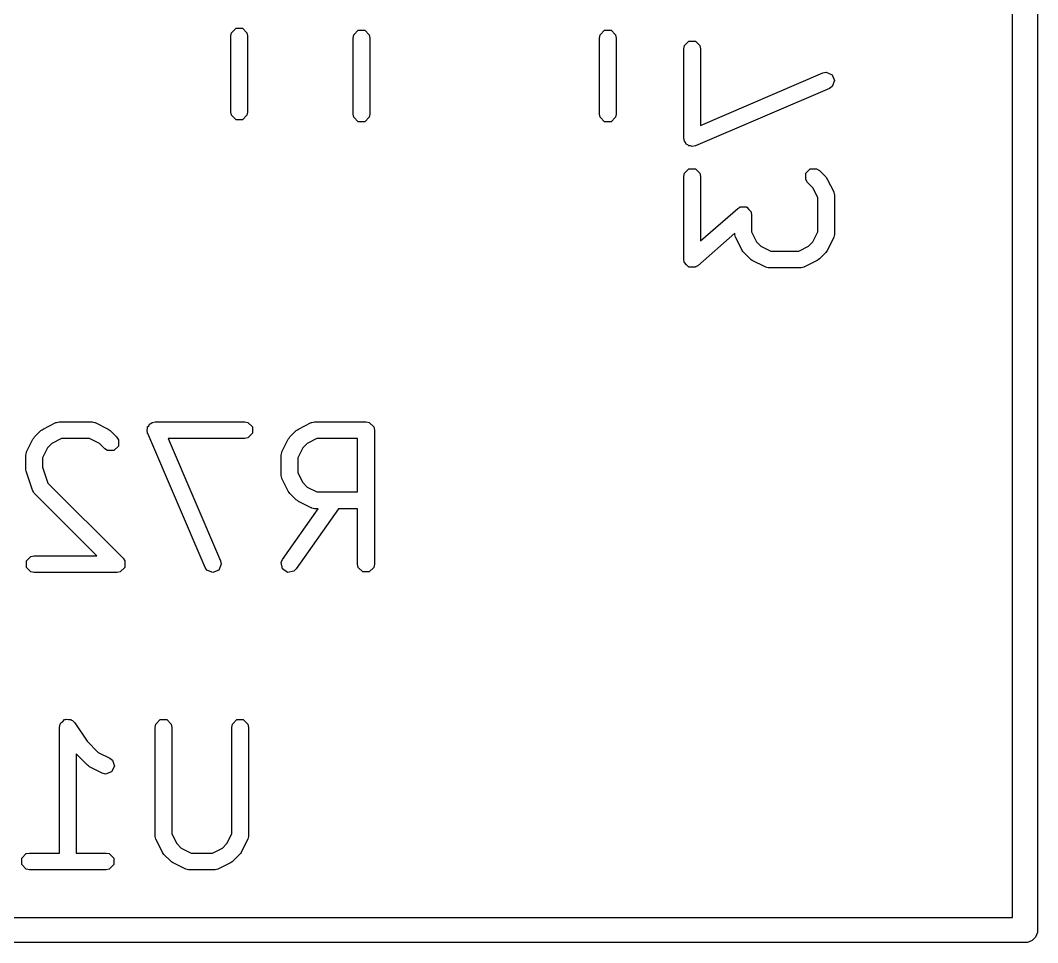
# Model space of a CAD drawing. Header units: inches. Extents: x 0.38 to 5.39, y 0.12 to 3.22.
# Drawn here: x 1.8766 to 2.1156, y 2.5306 to 2.7473 of the extents above; entities that cross this region are included whole.
import ezdxf

# ---------------------------------------------------------------- set-up
doc = ezdxf.new("R2010")
doc.units = ezdxf.units.IN
doc.header["$MEASUREMENT"] = 0
doc.layers.add('BLACK', color=250, linetype='CONTINUOUS')

msp = doc.modelspace()

# ---------------------------------------------------------------- linework, layer by layer
at = {"layer": 'BLACK', "linetype": 'CONTINUOUS'}
for p, q in [((2.11559, 3.03154), (2.11559, 2.5335)), ((2.10969, 2.53646), (2.10969, 3.02858)), ((1.92602, 2.74362), (1.92617, 2.74438)), ((1.92617, 2.74438), (1.92724, 2.74544)), ((1.92724, 2.74544), (1.92875, 2.74544)), ((1.92875, 2.74544), (1.92981, 2.74438)), ((1.92981, 2.74438), (1.92996, 2.74362)), ((1.95491, 2.74389), (1.95598, 2.74495)), ((1.95598, 2.74495), (1.95749, 2.74495)), ((1.95749, 2.74495), (1.95855, 2.74389)), ((2.01279, 2.74389), (2.01385, 2.74495)), ((2.01385, 2.74495), (2.01536, 2.74495)), ((2.01536, 2.74495), (2.01642, 2.74389)), ((1.92602, 2.72575), (1.92602, 2.74362)), ((1.92996, 2.74362), (1.92996, 2.72575)), ((1.95476, 2.74313), (1.95491, 2.74389)), ((1.95476, 2.72525), (1.95476, 2.74313)), ((1.95855, 2.74389), (1.9587, 2.74313)), ((1.9587, 2.74313), (1.9587, 2.72525)), ((2.01264, 2.74313), (2.01279, 2.74389)), ((2.01264, 2.72525), (2.01264, 2.74313)), ((2.01642, 2.74389), (2.01657, 2.74313)), ((2.01657, 2.74313), (2.01657, 2.72525)), ((2.03259, 2.74136), (2.03366, 2.74243)), ((2.03366, 2.74243), (2.03517, 2.74243)), ((2.03517, 2.74243), (2.03623, 2.74136)), ((2.03244, 2.74061), (2.03259, 2.74136)), ((2.03244, 2.71961), (2.03244, 2.74061)), ((2.03623, 2.74136), (2.03638, 2.74061)), ((2.03638, 2.74061), (2.03638, 2.7226)), ((2.03638, 2.7226), (2.06513, 2.73492)), ((2.06513, 2.73492), (2.06589, 2.73508)), ((2.06589, 2.73508), (2.06728, 2.73452)), ((2.06728, 2.73452), (2.06788, 2.73313)), ((2.06788, 2.73313), (2.06732, 2.73173)), ((2.06668, 2.7313), (2.03519, 2.7178)), ((2.06732, 2.73173), (2.06668, 2.7313)), ((1.92617, 2.72499), (1.92602, 2.72575)), ((1.92724, 2.72393), (1.92617, 2.72499)), ((1.92981, 2.72499), (1.92875, 2.72393)), ((1.92996, 2.72575), (1.92981, 2.72499)), ((1.95491, 2.7245), (1.95476, 2.72525)), ((1.9587, 2.72525), (1.95855, 2.7245)), ((2.01279, 2.7245), (2.01264, 2.72525)), ((2.01657, 2.72525), (2.01642, 2.7245)), ((1.92875, 2.72393), (1.92724, 2.72393)), ((1.95598, 2.72343), (1.95491, 2.7245)), ((1.95749, 2.72343), (1.95598, 2.72343)), ((1.95855, 2.7245), (1.95749, 2.72343)), ((2.01385, 2.72343), (2.01279, 2.7245)), ((2.01536, 2.72343), (2.01385, 2.72343)), ((2.01642, 2.7245), (2.01536, 2.72343)), ((2.03245, 2.71959), (2.03244, 2.71961)), ((2.03245, 2.71957), (2.03244, 2.71959)), ((2.03244, 2.71959), (2.03245, 2.71959)), ((2.03259, 2.71886), (2.03245, 2.71957)), ((2.03288, 2.71857), (2.03259, 2.71886)), ((2.03304, 2.7182), (2.03288, 2.71857)), ((2.03339, 2.71806), (2.03304, 2.7182)), ((2.03366, 2.71779), (2.03339, 2.71806)), ((2.03406, 2.71779), (2.03366, 2.71779)), ((2.03444, 2.71764), (2.03406, 2.71779)), ((2.03514, 2.71779), (2.03444, 2.71764)), ((2.03517, 2.71779), (2.03514, 2.71779)), ((2.03519, 2.7178), (2.03517, 2.7178)), ((2.03517, 2.7178), (2.03517, 2.71779)), ((2.03244, 2.71061), (2.03259, 2.71136)), ((2.03244, 2.69111), (2.03244, 2.71061)), ((2.03259, 2.71136), (2.03366, 2.71243)), ((2.03366, 2.71243), (2.03517, 2.71243)), ((2.03517, 2.71243), (2.03623, 2.71136)), ((2.03623, 2.71136), (2.03638, 2.71061)), ((2.03638, 2.71061), (2.03638, 2.69545)), ((2.06109, 2.71136), (2.06216, 2.71243)), ((2.06109, 2.70986), (2.06109, 2.71136)), ((2.06216, 2.71243), (2.06366, 2.71243)), ((2.06366, 2.71243), (2.0643, 2.712)), ((2.0643, 2.712), (2.0658, 2.7105)), ((2.0658, 2.7105), (2.06598, 2.71024)), ((2.06152, 2.70922), (2.06109, 2.70986)), ((2.06279, 2.70794), (2.06152, 2.70922)), ((2.06598, 2.71024), (2.06617, 2.70999)), ((2.06617, 2.70999), (2.06767, 2.70699)), ((2.06394, 2.70565), (2.06279, 2.70794)), ((2.06767, 2.70699), (2.0677, 2.7069)), ((2.0677, 2.7069), (2.06773, 2.70686)), ((2.06773, 2.70686), (2.06779, 2.70656)), ((2.06779, 2.70656), (2.06787, 2.70625)), ((2.06787, 2.70625), (2.06786, 2.70621)), ((2.06786, 2.70621), (2.06788, 2.70611)), ((2.06788, 2.70611), (2.06788, 2.69711)), ((2.04512, 2.70309), (2.0456, 2.70337)), ((2.0456, 2.70337), (2.04566, 2.70343)), ((2.04566, 2.70343), (2.0457, 2.70343)), ((2.0457, 2.70343), (2.04578, 2.70348)), ((2.04578, 2.70348), (2.04647, 2.70343)), ((2.04647, 2.70343), (2.04717, 2.70343)), ((2.04717, 2.70343), (2.04721, 2.70338)), ((2.04721, 2.70338), (2.04728, 2.70338)), ((2.04728, 2.70338), (2.04774, 2.70285)), ((2.06394, 2.69758), (2.06394, 2.70565)), ((2.03638, 2.69545), (2.04512, 2.70309)), ((2.04774, 2.70285), (2.04823, 2.70237)), ((2.04823, 2.70237), (2.04825, 2.70227)), ((2.04825, 2.70227), (2.04828, 2.70224)), ((2.04828, 2.70224), (2.04827, 2.70216)), ((2.04827, 2.70216), (2.04838, 2.70161)), ((2.04838, 2.70161), (2.04838, 2.69758)), ((2.04444, 2.69727), (2.03571, 2.68963)), ((2.04444, 2.69711), (2.04444, 2.69727)), ((2.04446, 2.69702), (2.04444, 2.69711)), ((2.04445, 2.69697), (2.04446, 2.69702)), ((2.04453, 2.69667), (2.04445, 2.69697)), ((2.04459, 2.69636), (2.04453, 2.69667)), ((2.04462, 2.69633), (2.04459, 2.69636)), ((2.04465, 2.69623), (2.04462, 2.69633)), ((2.04615, 2.69323), (2.04465, 2.69623)), ((2.04838, 2.69758), (2.04953, 2.69528)), ((2.06279, 2.69528), (2.06394, 2.69758)), ((2.06767, 2.69623), (2.06617, 2.69323)), ((2.0677, 2.69633), (2.06767, 2.69623)), ((2.06773, 2.69636), (2.0677, 2.69633)), ((2.06779, 2.69667), (2.06773, 2.69636)), ((2.06787, 2.69697), (2.06779, 2.69667)), ((2.06788, 2.69711), (2.06786, 2.69702)), ((2.06786, 2.69702), (2.06787, 2.69697)), ((2.04953, 2.69528), (2.05058, 2.69423)), ((2.05058, 2.69423), (2.05288, 2.69308)), ((2.05945, 2.69308), (2.06174, 2.69423)), ((2.06174, 2.69423), (2.06279, 2.69528)), ((2.04634, 2.69298), (2.04615, 2.69323)), ((2.04652, 2.69272), (2.04634, 2.69298)), ((2.04802, 2.69122), (2.04652, 2.69272)), ((2.05288, 2.69308), (2.05945, 2.69308)), ((2.0658, 2.69272), (2.0643, 2.69122)), ((2.06598, 2.69298), (2.0658, 2.69272)), ((2.06617, 2.69323), (2.06598, 2.69298)), ((2.03255, 2.69056), (2.03244, 2.69111)), ((2.03255, 2.69048), (2.03255, 2.69056)), ((2.03258, 2.69045), (2.03255, 2.69048)), ((2.03259, 2.69036), (2.03258, 2.69045)), ((2.03308, 2.68987), (2.03259, 2.69036)), ((2.03354, 2.68935), (2.03308, 2.68987)), ((2.03361, 2.68934), (2.03354, 2.68935)), ((2.03366, 2.68929), (2.03361, 2.68934)), ((2.03435, 2.68929), (2.03366, 2.68929)), ((2.03504, 2.68925), (2.03435, 2.68929)), ((2.03512, 2.68929), (2.03504, 2.68925)), ((2.03517, 2.68929), (2.03512, 2.68929)), ((2.03522, 2.68935), (2.03517, 2.68929)), ((2.03571, 2.68963), (2.03522, 2.68935)), ((2.04828, 2.69105), (2.04802, 2.69122)), ((2.04853, 2.69085), (2.04828, 2.69105)), ((2.05153, 2.68935), (2.04853, 2.69085)), ((2.05163, 2.68933), (2.05153, 2.68935)), ((2.05166, 2.68929), (2.05163, 2.68933)), ((2.05197, 2.68923), (2.05166, 2.68929)), ((2.05227, 2.68915), (2.05197, 2.68923)), ((2.05231, 2.68916), (2.05227, 2.68915)), ((2.05241, 2.68914), (2.05231, 2.68916)), ((2.05991, 2.68914), (2.05241, 2.68914)), ((2.06001, 2.68916), (2.05991, 2.68914)), ((2.06005, 2.68915), (2.06001, 2.68916)), ((2.06035, 2.68923), (2.06005, 2.68915)), ((2.06066, 2.68929), (2.06035, 2.68923)), ((2.0607, 2.68933), (2.06066, 2.68929)), ((2.06079, 2.68935), (2.0607, 2.68933)), ((2.06379, 2.69085), (2.06079, 2.68935)), ((2.06404, 2.69105), (2.06379, 2.69085)), ((2.0643, 2.69122), (2.06404, 2.69105)), ((1.87991, 2.64938), (1.88141, 2.65088)), ((1.88141, 2.65088), (1.88167, 2.65106)), ((1.88167, 2.65106), (1.88192, 2.65125)), ((1.88192, 2.65125), (1.88492, 2.65275)), ((1.88492, 2.65275), (1.88501, 2.65278)), ((1.88501, 2.65278), (1.88504, 2.65281)), ((1.88504, 2.65281), (1.88535, 2.65287)), ((1.88535, 2.65287), (1.88566, 2.65295)), ((1.88566, 2.65295), (1.8857, 2.65294)), ((1.8857, 2.65294), (1.8858, 2.65296)), ((1.8858, 2.65296), (1.8933, 2.65296)), ((1.8933, 2.65296), (1.89339, 2.65294)), ((1.89339, 2.65294), (1.89344, 2.65295)), ((1.89344, 2.65295), (1.89374, 2.65287)), ((1.89374, 2.65287), (1.89405, 2.65281)), ((1.89405, 2.65281), (1.89408, 2.65278)), ((1.89408, 2.65278), (1.89418, 2.65275)), ((1.89418, 2.65275), (1.89718, 2.65125)), ((1.89718, 2.65125), (1.89743, 2.65106)), ((1.89743, 2.65106), (1.89769, 2.65088)), ((1.89769, 2.65088), (1.89919, 2.64938)), ((1.90633, 2.65096), (1.90648, 2.65134)), ((1.90648, 2.65026), (1.90633, 2.65096)), ((1.90648, 2.65174), (1.90674, 2.65201)), ((1.90648, 2.65134), (1.90648, 2.65174)), ((1.90674, 2.65201), (1.90689, 2.65236)), ((1.90689, 2.65236), (1.90726, 2.65252)), ((1.90726, 2.65252), (1.90754, 2.65281)), ((1.90754, 2.65281), (1.90825, 2.65295)), ((1.90825, 2.65295), (1.90827, 2.65296)), ((1.90827, 2.65296), (1.90828, 2.65295)), ((1.90828, 2.65295), (1.90829, 2.65296)), ((1.90829, 2.65296), (1.92929, 2.65296)), ((1.92929, 2.65296), (1.93005, 2.65281)), ((1.93005, 2.65281), (1.93111, 2.65174)), ((1.93111, 2.65174), (1.93111, 2.65024)), ((1.9399, 2.64938), (1.9414, 2.65088)), ((1.9414, 2.65088), (1.94166, 2.65106)), ((1.94166, 2.65106), (1.94191, 2.65125)), ((1.94191, 2.65125), (1.94491, 2.65275)), ((1.94491, 2.65275), (1.945, 2.65278)), ((1.945, 2.65278), (1.94504, 2.65281)), ((1.94504, 2.65281), (1.94535, 2.65287)), ((1.94535, 2.65287), (1.94565, 2.65295)), ((1.94565, 2.65295), (1.94569, 2.65294)), ((1.94569, 2.65294), (1.94579, 2.65296)), ((1.94579, 2.65296), (1.95779, 2.65296)), ((1.95779, 2.65296), (1.95854, 2.65281)), ((1.95854, 2.65281), (1.95961, 2.65174)), ((1.95961, 2.65174), (1.95976, 2.65099)), ((1.95976, 2.65099), (1.95976, 2.61949)), ((1.87804, 2.64587), (1.87954, 2.64887)), ((1.87954, 2.64887), (1.87973, 2.64912)), ((1.87973, 2.64912), (1.87991, 2.64938)), ((1.88626, 2.64902), (1.88396, 2.64787)), ((1.89283, 2.64902), (1.88626, 2.64902)), ((1.89513, 2.64787), (1.89283, 2.64902)), ((1.89919, 2.64938), (1.89961, 2.64874)), ((1.89961, 2.64874), (1.89961, 2.64724)), ((1.90648, 2.65024), (1.90648, 2.65026)), ((1.90648, 2.65023), (1.90648, 2.65024)), ((1.90649, 2.65021), (1.90648, 2.65023)), ((1.91998, 2.61872), (1.90649, 2.65021)), ((1.92929, 2.64902), (1.91128, 2.64902)), ((1.91128, 2.64902), (1.9236, 2.62027)), ((1.93005, 2.64917), (1.92929, 2.64902)), ((1.93111, 2.65024), (1.93005, 2.64917)), ((1.93803, 2.64587), (1.93953, 2.64887)), ((1.93953, 2.64887), (1.93972, 2.64912)), ((1.93972, 2.64912), (1.9399, 2.64938)), ((1.94625, 2.64902), (1.94396, 2.64787)), ((1.95582, 2.64902), (1.94625, 2.64902)), ((1.95582, 2.63646), (1.95582, 2.64902)), ((1.88292, 2.64682), (1.88177, 2.64452)), ((1.88396, 2.64787), (1.88292, 2.64682)), ((1.8964, 2.6466), (1.89513, 2.64787)), ((1.89704, 2.64617), (1.8964, 2.6466)), ((1.89855, 2.64617), (1.89704, 2.64617)), ((1.89961, 2.64724), (1.89855, 2.64617)), ((1.94291, 2.64682), (1.94176, 2.64452)), ((1.94396, 2.64787), (1.94291, 2.64682)), ((1.87783, 2.64513), (1.87792, 2.64543)), ((1.87785, 2.64509), (1.87783, 2.64513)), ((1.87783, 2.64499), (1.87785, 2.64509)), ((1.87783, 2.64199), (1.87783, 2.64499)), ((1.87792, 2.64543), (1.87798, 2.64574)), ((1.87798, 2.64574), (1.87801, 2.64577)), ((1.87801, 2.64577), (1.87804, 2.64587)), ((1.88177, 2.64452), (1.88177, 2.64231)), ((1.93782, 2.64499), (1.93784, 2.64509)), ((1.93782, 2.64049), (1.93782, 2.64499)), ((1.93783, 2.64513), (1.93791, 2.64543)), ((1.93784, 2.64509), (1.93783, 2.64513)), ((1.93791, 2.64543), (1.93797, 2.64574)), ((1.93797, 2.64574), (1.938, 2.64577)), ((1.938, 2.64577), (1.93803, 2.64587)), ((1.94176, 2.64452), (1.94176, 2.64095)), ((1.87789, 2.64168), (1.87783, 2.64199)), ((1.87793, 2.64137), (1.87789, 2.64168)), ((1.87943, 2.63687), (1.87793, 2.64137)), ((1.88177, 2.64231), (1.88302, 2.63855)), ((1.93784, 2.64039), (1.93782, 2.64049)), ((1.93783, 2.64035), (1.93784, 2.64039)), ((1.93791, 2.64005), (1.93783, 2.64035)), ((1.93797, 2.63974), (1.93791, 2.64005)), ((1.938, 2.6397), (1.93797, 2.63974)), ((1.93803, 2.63961), (1.938, 2.6397)), ((1.93953, 2.63661), (1.93803, 2.63961)), ((1.94176, 2.64095), (1.94291, 2.63866)), ((1.87948, 2.63678), (1.87943, 2.63687)), ((1.87948, 2.63674), (1.87948, 2.63678)), ((1.87965, 2.63647), (1.87948, 2.63674)), ((1.87981, 2.6362), (1.87965, 2.63647)), ((1.88302, 2.63855), (1.90069, 2.62088)), ((1.93972, 2.63636), (1.93953, 2.63661)), ((1.94291, 2.63866), (1.94396, 2.63761)), ((1.94396, 2.63761), (1.94625, 2.63646)), ((1.94625, 2.63646), (1.95582, 2.63646)), ((1.87985, 2.63618), (1.87981, 2.6362)), ((1.87991, 2.6361), (1.87985, 2.63618)), ((1.89454, 2.62146), (1.87991, 2.6361)), ((1.9399, 2.6361), (1.93972, 2.63636)), ((1.9414, 2.6346), (1.9399, 2.6361)), ((1.94166, 2.63442), (1.9414, 2.6346)), ((1.94191, 2.63423), (1.94166, 2.63442)), ((1.94491, 2.63273), (1.94191, 2.63423)), ((1.93818, 2.62062), (1.94651, 2.63252)), ((1.95131, 2.63252), (1.9414, 2.61836)), ((1.945, 2.6327), (1.94491, 2.63273)), ((1.94504, 2.63267), (1.945, 2.6327)), ((1.94535, 2.63261), (1.94504, 2.63267)), ((1.94565, 2.63253), (1.94535, 2.63261)), ((1.94569, 2.63254), (1.94565, 2.63253)), ((1.94579, 2.63252), (1.94569, 2.63254)), ((1.94651, 2.63252), (1.94579, 2.63252)), ((1.95582, 2.63252), (1.95131, 2.63252)), ((1.95582, 2.61949), (1.95582, 2.63252)), ((1.87798, 2.62025), (1.87904, 2.62131)), ((1.87798, 2.61874), (1.87798, 2.62025)), ((1.87904, 2.62131), (1.8798, 2.62146)), ((1.8798, 2.62146), (1.89454, 2.62146)), ((1.90069, 2.62088), (1.90111, 2.62025)), ((1.90111, 2.62025), (1.90111, 2.61874)), ((1.9236, 2.62027), (1.92376, 2.61952)), ((1.93787, 2.61992), (1.93818, 2.62062)), ((1.93813, 2.61843), (1.93787, 2.61992)), ((1.87904, 2.61767), (1.87798, 2.61874)), ((1.8798, 2.61752), (1.87904, 2.61767)), ((1.8993, 2.61752), (1.8798, 2.61752)), ((1.90005, 2.61767), (1.8993, 2.61752)), ((1.90111, 2.61874), (1.90005, 2.61767)), ((1.92042, 2.61808), (1.91998, 2.61872)), ((1.92182, 2.61752), (1.92042, 2.61808)), ((1.9232, 2.61812), (1.92182, 2.61752)), ((1.92376, 2.61952), (1.9232, 2.61812)), ((1.93936, 2.61757), (1.93813, 2.61843)), ((1.94085, 2.61783), (1.93936, 2.61757)), ((1.9414, 2.61836), (1.94085, 2.61783)), ((1.95597, 2.61874), (1.95582, 2.61949)), ((1.95704, 2.61767), (1.95597, 2.61874)), ((1.95854, 2.61767), (1.95704, 2.61767)), ((1.95961, 2.61874), (1.95854, 2.61767)), ((1.95976, 2.61949), (1.95961, 2.61874)), ((1.88574, 2.58115), (1.88589, 2.5819)), ((1.88589, 2.5819), (1.88604, 2.58204)), ((1.88604, 2.58204), (1.88608, 2.58224)), ((1.88608, 2.58224), (1.88655, 2.58256)), ((1.88655, 2.58256), (1.88696, 2.58296)), ((1.88696, 2.58296), (1.88716, 2.58296)), ((1.88716, 2.58296), (1.88733, 2.58308)), ((1.88733, 2.58308), (1.88789, 2.58296)), ((1.88789, 2.58296), (1.88847, 2.58296)), ((1.88847, 2.58296), (1.88861, 2.58282)), ((1.88861, 2.58282), (1.88881, 2.58278)), ((1.88881, 2.58278), (1.88935, 2.58224)), ((1.88935, 2.58224), (1.89224, 2.5779)), ((1.90824, 2.58115), (1.90839, 2.5819)), ((1.90839, 2.5819), (1.90946, 2.58296)), ((1.90946, 2.58296), (1.91096, 2.58296)), ((1.91096, 2.58296), (1.91203, 2.5819)), ((1.91203, 2.5819), (1.91218, 2.58115)), ((1.92624, 2.58115), (1.92639, 2.5819)), ((1.92639, 2.5819), (1.92745, 2.58296)), ((1.92745, 2.58296), (1.92896, 2.58296)), ((1.92896, 2.58296), (1.93003, 2.5819)), ((1.93003, 2.5819), (1.93018, 2.58115)), ((1.88574, 2.55162), (1.88574, 2.58115)), ((1.90824, 2.55565), (1.90824, 2.58115)), ((1.91218, 2.58115), (1.91218, 2.55611)), ((1.92624, 2.55611), (1.92624, 2.58115)), ((1.93018, 2.58115), (1.93018, 2.55565)), ((1.89224, 2.5779), (1.89488, 2.57526)), ((1.89232, 2.57225), (1.88968, 2.57489)), ((1.88968, 2.57489), (1.88968, 2.55162)), ((1.89488, 2.57526), (1.89759, 2.57391)), ((1.89258, 2.57208), (1.89232, 2.57225)), ((1.89283, 2.57189), (1.89258, 2.57208)), ((1.89583, 2.57039), (1.89283, 2.57189)), ((1.89759, 2.57391), (1.8982, 2.57344)), ((1.89868, 2.57201), (1.898, 2.57066)), ((1.8982, 2.57344), (1.89868, 2.57201)), ((1.89657, 2.57018), (1.89583, 2.57039)), ((1.898, 2.57066), (1.89657, 2.57018)), ((1.90826, 2.55555), (1.90824, 2.55565)), ((1.90825, 2.55551), (1.90826, 2.55555)), ((1.90833, 2.55521), (1.90825, 2.55551)), ((1.90839, 2.5549), (1.90833, 2.55521)), ((1.91218, 2.55611), (1.91333, 2.55382)), ((1.92509, 2.55382), (1.92624, 2.55611)), ((1.93009, 2.55521), (1.93003, 2.5549)), ((1.93017, 2.55551), (1.93009, 2.55521)), ((1.93018, 2.55565), (1.93016, 2.55555)), ((1.93016, 2.55555), (1.93017, 2.55551)), ((1.90842, 2.55486), (1.90839, 2.5549)), ((1.90845, 2.55477), (1.90842, 2.55486)), ((1.90995, 2.55177), (1.90845, 2.55477)), ((1.91333, 2.55382), (1.91438, 2.55277)), ((1.91438, 2.55277), (1.91667, 2.55162)), ((1.92174, 2.55162), (1.92404, 2.55277)), ((1.92404, 2.55277), (1.92509, 2.55382)), ((1.92997, 2.55477), (1.92847, 2.55177)), ((1.92999, 2.55486), (1.92997, 2.55477)), ((1.93003, 2.5549), (1.92999, 2.55486)), ((1.8769, 2.5504), (1.87796, 2.55147)), ((1.8769, 2.5489), (1.8769, 2.5504)), ((1.87796, 2.55147), (1.87871, 2.55162)), ((1.87871, 2.55162), (1.88574, 2.55162)), ((1.88968, 2.55162), (1.89671, 2.55162)), ((1.89671, 2.55162), (1.89746, 2.55147)), ((1.89746, 2.55147), (1.89853, 2.5504)), ((1.89853, 2.5504), (1.89853, 2.5489)), ((1.91014, 2.55152), (1.90995, 2.55177)), ((1.91032, 2.55126), (1.91014, 2.55152)), ((1.91182, 2.54976), (1.91032, 2.55126)), ((1.91667, 2.55162), (1.92174, 2.55162)), ((1.9281, 2.55126), (1.9266, 2.54976)), ((1.92828, 2.55152), (1.9281, 2.55126)), ((1.92847, 2.55177), (1.92828, 2.55152)), ((1.87796, 2.54783), (1.8769, 2.5489)), ((1.89853, 2.5489), (1.89746, 2.54783)), ((1.91208, 2.54958), (1.91182, 2.54976)), ((1.91233, 2.54939), (1.91208, 2.54958)), ((1.91533, 2.54789), (1.91233, 2.54939)), ((1.92609, 2.54939), (1.92309, 2.54789)), ((1.92634, 2.54958), (1.92609, 2.54939)), ((1.9266, 2.54976), (1.92634, 2.54958)), ((1.87871, 2.54768), (1.87796, 2.54783)), ((1.89671, 2.54768), (1.87871, 2.54768)), ((1.89746, 2.54783), (1.89671, 2.54768)), ((1.91542, 2.54786), (1.91533, 2.54789)), ((1.91546, 2.54783), (1.91542, 2.54786)), ((1.91577, 2.54777), (1.91546, 2.54783)), ((1.91607, 2.54769), (1.91577, 2.54777)), ((1.91611, 2.5477), (1.91607, 2.54769)), ((1.91621, 2.54768), (1.91611, 2.5477)), ((1.92221, 2.54768), (1.91621, 2.54768)), ((1.92231, 2.5477), (1.92221, 2.54768)), ((1.92235, 2.54769), (1.92231, 2.5477)), ((1.92265, 2.54777), (1.92235, 2.54769)), ((1.92296, 2.54783), (1.92265, 2.54777)), ((1.92299, 2.54786), (1.92296, 2.54783)), ((1.92309, 2.54789), (1.92299, 2.54786)), ((1.52307, 2.53646), (2.10969, 2.53646)), ((2.11509, 2.53186), (2.11428, 2.53105)), ((2.11553, 2.53293), (2.11509, 2.53186)), ((2.11559, 2.5335), (2.11553, 2.53293)), ((2.11264, 2.53055), (1.52012, 2.53055)), ((2.11321, 2.53061), (2.11264, 2.53055)), ((2.11428, 2.53105), (2.11321, 2.53061))]:
    msp.add_line(p, q, dxfattribs=at)

doc.saveas('drawing.dxf')
